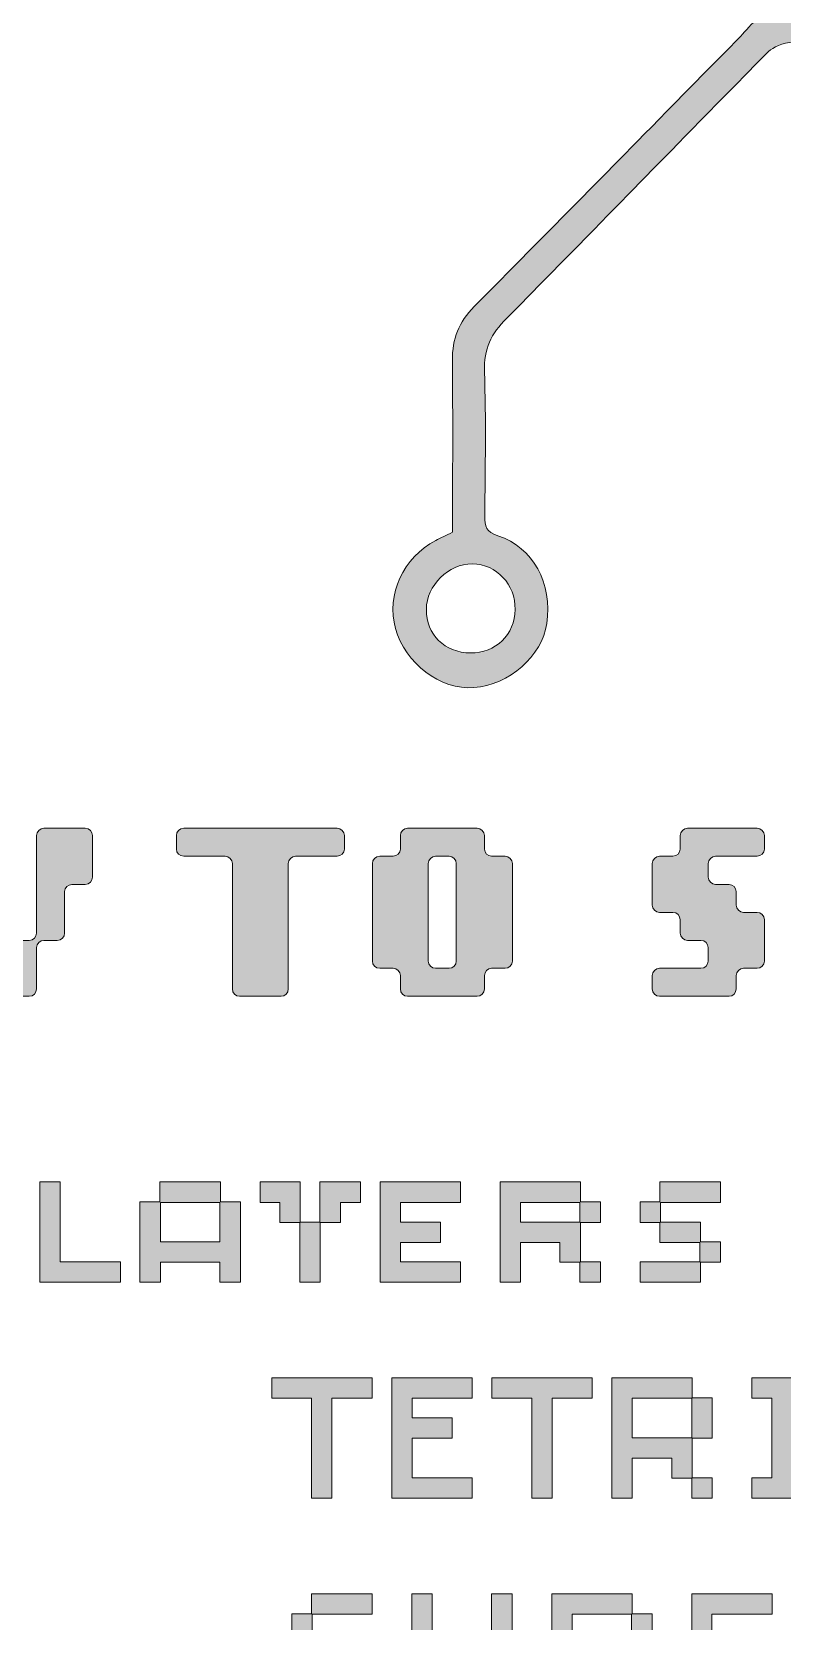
# Model space of a CAD drawing. Header units: millimetres. Extents: x -101 to 399, y -179 to 389.
# Drawn here: x -36.1 to -6.7, y 165 to 227.4 of the extents above; entities that cross this region are included whole.
import ezdxf

# ---------------------------------------------------------------- set-up
doc = ezdxf.new("R2010")
doc.units = ezdxf.units.MM
doc.header["$MEASUREMENT"] = 0
doc.layers.add('Layer 2', color=7, linetype='Continuous')

# ---------------------------------------------------------------- blocks, each defined once
blk = doc.blocks.new('block 343')
at = {"layer": 'Layer 2', "true_color": 0xffffff}
h = blk.add_hatch(color=7, dxfattribs=at)
h.dxf.hatch_style = 2
edge = h.paths.add_edge_path()
edge.add_spline(control_points=[(-41.447, 189.836), (-41.447, 189.836), (-41.447, 191.456), (-41.447, 191.456), (-41.447, 191.614), (-41.575, 191.742), (-41.733, 191.742), (-41.733, 191.742), (-42.257, 191.742), (-42.257, 191.742), (-42.415, 191.742), (-42.543, 191.881), (-42.543, 192.029), (-42.543, 192.029), (-42.543, 193.659), (-42.543, 193.659), (-42.543, 193.807), (-42.672, 193.935), (-42.83, 193.935), (-42.83, 193.935), (-43.353, 193.935), (-43.353, 193.935), (-43.511, 193.935), (-43.64, 194.073), (-43.64, 194.222), (-43.64, 194.222), (-43.64, 195.851), (-43.64, 195.851), (-43.64, 196), (-43.511, 196.138), (-43.353, 196.138), (-43.353, 196.138), (-40.637, 196.138), (-40.637, 196.138), (-40.479, 196.138), (-40.351, 196), (-40.351, 195.851), (-40.351, 195.851), (-40.351, 192.029), (-40.351, 192.029), (-40.351, 191.881), (-40.212, 191.742), (-40.064, 191.742), (-40.064, 191.742), (-39.531, 191.742), (-39.531, 191.742), (-39.382, 191.742), (-39.254, 191.881), (-39.254, 192.029), (-39.254, 192.029), (-39.254, 195.851), (-39.254, 195.851), (-39.254, 196), (-39.116, 196.138), (-38.967, 196.138), (-38.967, 196.138), (-37.338, 196.138), (-37.338, 196.138), (-37.19, 196.138), (-37.051, 196), (-37.051, 195.851), (-37.051, 195.851), (-37.051, 192.029), (-37.051, 192.029), (-37.051, 191.881), (-36.923, 191.742), (-36.765, 191.742), (-36.765, 191.742), (-36.241, 191.742), (-36.241, 191.742), (-36.093, 191.742), (-35.955, 191.881), (-35.955, 192.029), (-35.955, 192.029), (-35.955, 195.851), (-35.955, 195.851), (-35.955, 196), (-35.826, 196.138), (-35.668, 196.138), (-35.668, 196.138), (-34.048, 196.138), (-34.048, 196.138), (-33.89, 196.138), (-33.762, 196), (-33.762, 195.851), (-33.762, 195.851), (-33.762, 194.222), (-33.762, 194.222), (-33.762, 194.073), (-33.89, 193.935), (-34.048, 193.935), (-34.048, 193.935), (-34.572, 193.935), (-34.572, 193.935), (-34.73, 193.935), (-34.858, 193.807), (-34.858, 193.659), (-34.858, 193.659), (-34.858, 192.029), (-34.858, 192.029), (-34.858, 191.881), (-34.987, 191.742), (-35.145, 191.742), (-35.145, 191.742), (-35.668, 191.742), (-35.668, 191.742), (-35.826, 191.742), (-35.955, 191.614), (-35.955, 191.456), (-35.955, 191.456), (-35.955, 189.836), (-35.955, 189.836), (-35.955, 189.678), (-36.093, 189.549), (-36.241, 189.549), (-36.241, 189.549), (-37.871, 189.549), (-37.871, 189.549), (-38.019, 189.549), (-38.148, 189.678), (-38.148, 189.836), (-38.148, 189.836), (-38.148, 191.456), (-38.148, 191.456), (-38.148, 191.614), (-38.286, 191.742), (-38.434, 191.742), (-38.434, 191.742), (-38.967, 191.742), (-38.967, 191.742), (-39.116, 191.742), (-39.254, 191.614), (-39.254, 191.456), (-39.254, 191.456), (-39.254, 189.836), (-39.254, 189.836), (-39.254, 189.678), (-39.382, 189.549), (-39.531, 189.549), (-39.531, 189.549), (-41.16, 189.549), (-41.16, 189.549), (-41.309, 189.549), (-41.447, 189.678), (-41.447, 189.836)], knot_values=[0, 0, 0, 0, 1, 1, 1, 2, 2, 2, 3, 3, 3, 4, 4, 4, 5, 5, 5, 6, 6, 6, 7, 7, 7, 8, 8, 8, 9, 9, 9, 10, 10, 10, 11, 11, 11, 12, 12, 12, 13, 13, 13, 14, 14, 14, 15, 15, 15, 16, 16, 16, 17, 17, 17, 18, 18, 18, 19, 19, 19, 20, 20, 20, 21, 21, 21, 22, 22, 22, 23, 23, 23, 24, 24, 24, 25, 25, 25, 26, 26, 26, 27, 27, 27, 28, 28, 28, 29, 29, 29, 30, 30, 30, 31, 31, 31, 32, 32, 32, 33, 33, 33, 34, 34, 34, 35, 35, 35, 36, 36, 36, 37, 37, 37, 38, 38, 38, 39, 39, 39, 40, 40, 40, 41, 41, 41, 42, 42, 42, 43, 43, 43, 44, 44, 44, 45, 45, 45, 46, 46, 46, 47, 47, 47, 48, 48, 48, 48], degree=3, periodic=1)
h = blk.add_hatch(color=7, dxfattribs=at)
h.dxf.hatch_style = 2
edge = h.paths.add_edge_path()
edge.add_spline(control_points=[(-28.28, 189.836), (-28.28, 189.836), (-28.28, 194.755), (-28.28, 194.755), (-28.28, 194.903), (-28.408, 195.041), (-28.566, 195.041), (-28.566, 195.041), (-30.186, 195.041), (-30.186, 195.041), (-30.344, 195.041), (-30.473, 195.17), (-30.473, 195.318), (-30.473, 195.318), (-30.473, 195.851), (-30.473, 195.851), (-30.473, 196), (-30.344, 196.138), (-30.186, 196.138), (-30.186, 196.138), (-24.171, 196.138), (-24.171, 196.138), (-24.023, 196.138), (-23.884, 196), (-23.884, 195.851), (-23.884, 195.851), (-23.884, 195.318), (-23.884, 195.318), (-23.884, 195.17), (-24.023, 195.041), (-24.171, 195.041), (-24.171, 195.041), (-25.8, 195.041), (-25.8, 195.041), (-25.949, 195.041), (-26.087, 194.903), (-26.087, 194.755), (-26.087, 194.755), (-26.087, 189.836), (-26.087, 189.836), (-26.087, 189.678), (-26.215, 189.549), (-26.364, 189.549), (-26.364, 189.549), (-27.993, 189.549), (-27.993, 189.549), (-28.142, 189.549), (-28.28, 189.678), (-28.28, 189.836)], knot_values=[0, 0, 0, 0, 1, 1, 1, 2, 2, 2, 3, 3, 3, 4, 4, 4, 5, 5, 5, 6, 6, 6, 7, 7, 7, 8, 8, 8, 9, 9, 9, 10, 10, 10, 11, 11, 11, 12, 12, 12, 13, 13, 13, 14, 14, 14, 15, 15, 15, 16, 16, 16, 16], degree=3, periodic=1)
h = blk.add_hatch(color=7, dxfattribs=at)
h.dxf.hatch_style = 2
edge = h.paths.add_edge_path()
edge.add_spline(control_points=[(-21.692, 189.836), (-21.692, 189.836), (-21.692, 190.359), (-21.692, 190.359), (-21.692, 190.518), (-21.82, 190.646), (-21.978, 190.646), (-21.978, 190.646), (-22.501, 190.646), (-22.501, 190.646), (-22.659, 190.646), (-22.788, 190.774), (-22.788, 190.932), (-22.788, 190.932), (-22.788, 194.755), (-22.788, 194.755), (-22.788, 194.903), (-22.659, 195.041), (-22.501, 195.041), (-22.501, 195.041), (-21.978, 195.041), (-21.978, 195.041), (-21.82, 195.041), (-21.692, 195.17), (-21.692, 195.318), (-21.692, 195.318), (-21.692, 195.851), (-21.692, 195.851), (-21.692, 196), (-21.553, 196.138), (-21.405, 196.138), (-21.405, 196.138), (-18.679, 196.138), (-18.679, 196.138), (-18.531, 196.138), (-18.392, 196), (-18.392, 195.851), (-18.392, 195.851), (-18.392, 195.318), (-18.392, 195.318), (-18.392, 195.17), (-18.264, 195.041), (-18.116, 195.041), (-18.116, 195.041), (-17.582, 195.041), (-17.582, 195.041), (-17.434, 195.041), (-17.296, 194.903), (-17.296, 194.755), (-17.296, 194.755), (-17.296, 190.932), (-17.296, 190.932), (-17.296, 190.774), (-17.434, 190.646), (-17.582, 190.646), (-17.582, 190.646), (-18.116, 190.646), (-18.116, 190.646), (-18.264, 190.646), (-18.392, 190.518), (-18.392, 190.359), (-18.392, 190.359), (-18.392, 189.836), (-18.392, 189.836), (-18.392, 189.678), (-18.531, 189.549), (-18.679, 189.549), (-18.679, 189.549), (-21.405, 189.549), (-21.405, 189.549), (-21.553, 189.549), (-21.692, 189.678), (-21.692, 189.836)], knot_values=[0, 0, 0, 0, 1, 1, 1, 2, 2, 2, 3, 3, 3, 4, 4, 4, 5, 5, 5, 6, 6, 6, 7, 7, 7, 8, 8, 8, 9, 9, 9, 10, 10, 10, 11, 11, 11, 12, 12, 12, 13, 13, 13, 14, 14, 14, 15, 15, 15, 16, 16, 16, 17, 17, 17, 18, 18, 18, 19, 19, 19, 20, 20, 20, 21, 21, 21, 22, 22, 22, 23, 23, 23, 24, 24, 24, 24], degree=3, periodic=1)
edge = h.paths.add_edge_path()
edge.add_spline(control_points=[(-19.775, 190.646), (-19.627, 190.646), (-19.499, 190.774), (-19.499, 190.932), (-19.499, 190.932), (-19.499, 194.755), (-19.499, 194.755), (-19.499, 194.903), (-19.627, 195.041), (-19.775, 195.041), (-19.775, 195.041), (-20.309, 195.041), (-20.309, 195.041), (-20.457, 195.041), (-20.595, 194.903), (-20.595, 194.755), (-20.595, 194.755), (-20.595, 190.932), (-20.595, 190.932), (-20.595, 190.774), (-20.457, 190.646), (-20.309, 190.646), (-20.309, 190.646), (-19.775, 190.646), (-19.775, 190.646)], knot_values=[0, 0, 0, 0, 1, 1, 1, 2, 2, 2, 3, 3, 3, 4, 4, 4, 5, 5, 5, 6, 6, 6, 7, 7, 7, 8, 8, 8, 8], degree=3, periodic=1)
h = blk.add_hatch(color=7, dxfattribs=at)
h.dxf.hatch_style = 2
edge = h.paths.add_edge_path()
edge.add_spline(control_points=[(-11.814, 189.836), (-11.814, 189.836), (-11.814, 190.359), (-11.814, 190.359), (-11.814, 190.518), (-11.685, 190.646), (-11.527, 190.646), (-11.527, 190.646), (-9.907, 190.646), (-9.907, 190.646), (-9.749, 190.646), (-9.621, 190.774), (-9.621, 190.932), (-9.621, 190.932), (-9.621, 191.456), (-9.621, 191.456), (-9.621, 191.614), (-9.749, 191.742), (-9.907, 191.742), (-9.907, 191.742), (-10.431, 191.742), (-10.431, 191.742), (-10.579, 191.742), (-10.717, 191.881), (-10.717, 192.029), (-10.717, 192.029), (-10.717, 192.552), (-10.717, 192.552), (-10.717, 192.71), (-10.846, 192.839), (-11.004, 192.839), (-11.004, 192.839), (-11.527, 192.839), (-11.527, 192.839), (-11.685, 192.839), (-11.814, 192.977), (-11.814, 193.125), (-11.814, 193.125), (-11.814, 194.755), (-11.814, 194.755), (-11.814, 194.903), (-11.685, 195.041), (-11.527, 195.041), (-11.527, 195.041), (-11.004, 195.041), (-11.004, 195.041), (-10.846, 195.041), (-10.717, 195.17), (-10.717, 195.318), (-10.717, 195.318), (-10.717, 195.851), (-10.717, 195.851), (-10.717, 196), (-10.579, 196.138), (-10.431, 196.138), (-10.431, 196.138), (-7.705, 196.138), (-7.705, 196.138), (-7.556, 196.138), (-7.418, 196), (-7.418, 195.851), (-7.418, 195.851), (-7.418, 195.318), (-7.418, 195.318), (-7.418, 195.17), (-7.556, 195.041), (-7.705, 195.041), (-7.705, 195.041), (-9.334, 195.041), (-9.334, 195.041), (-9.483, 195.041), (-9.621, 194.903), (-9.621, 194.755), (-9.621, 194.755), (-9.621, 194.222), (-9.621, 194.222), (-9.621, 194.073), (-9.483, 193.935), (-9.334, 193.935), (-9.334, 193.935), (-8.801, 193.935), (-8.801, 193.935), (-8.653, 193.935), (-8.524, 193.807), (-8.524, 193.659), (-8.524, 193.659), (-8.524, 193.125), (-8.524, 193.125), (-8.524, 192.977), (-8.386, 192.839), (-8.238, 192.839), (-8.238, 192.839), (-7.705, 192.839), (-7.705, 192.839), (-7.556, 192.839), (-7.418, 192.71), (-7.418, 192.552), (-7.418, 192.552), (-7.418, 190.932), (-7.418, 190.932), (-7.418, 190.774), (-7.556, 190.646), (-7.705, 190.646), (-7.705, 190.646), (-8.238, 190.646), (-8.238, 190.646), (-8.386, 190.646), (-8.524, 190.518), (-8.524, 190.359), (-8.524, 190.359), (-8.524, 189.836), (-8.524, 189.836), (-8.524, 189.678), (-8.653, 189.549), (-8.801, 189.549), (-8.801, 189.549), (-11.527, 189.549), (-11.527, 189.549), (-11.685, 189.549), (-11.814, 189.678), (-11.814, 189.836)], knot_values=[0, 0, 0, 0, 1, 1, 1, 2, 2, 2, 3, 3, 3, 4, 4, 4, 5, 5, 5, 6, 6, 6, 7, 7, 7, 8, 8, 8, 9, 9, 9, 10, 10, 10, 11, 11, 11, 12, 12, 12, 13, 13, 13, 14, 14, 14, 15, 15, 15, 16, 16, 16, 17, 17, 17, 18, 18, 18, 19, 19, 19, 20, 20, 20, 21, 21, 21, 22, 22, 22, 23, 23, 23, 24, 24, 24, 25, 25, 25, 26, 26, 26, 27, 27, 27, 28, 28, 28, 29, 29, 29, 30, 30, 30, 31, 31, 31, 32, 32, 32, 33, 33, 33, 34, 34, 34, 35, 35, 35, 36, 36, 36, 37, 37, 37, 38, 38, 38, 39, 39, 39, 40, 40, 40, 40], degree=3, periodic=1)
at = {"layer": 'Layer 2', "lineweight": 0}
for points, knots in [([(-41.447, 189.836), (-41.447, 189.836), (-41.447, 191.456), (-41.447, 191.456), (-41.447, 191.614), (-41.575, 191.742), (-41.733, 191.742), (-41.733, 191.742), (-42.257, 191.742), (-42.257, 191.742), (-42.415, 191.742), (-42.543, 191.881), (-42.543, 192.029), (-42.543, 192.029), (-42.543, 193.659), (-42.543, 193.659), (-42.543, 193.807), (-42.672, 193.935), (-42.83, 193.935), (-42.83, 193.935), (-43.353, 193.935), (-43.353, 193.935), (-43.511, 193.935), (-43.64, 194.073), (-43.64, 194.222), (-43.64, 194.222), (-43.64, 195.851), (-43.64, 195.851), (-43.64, 196), (-43.511, 196.138), (-43.353, 196.138), (-43.353, 196.138), (-40.637, 196.138), (-40.637, 196.138), (-40.479, 196.138), (-40.351, 196), (-40.351, 195.851), (-40.351, 195.851), (-40.351, 192.029), (-40.351, 192.029), (-40.351, 191.881), (-40.212, 191.742), (-40.064, 191.742), (-40.064, 191.742), (-39.531, 191.742), (-39.531, 191.742), (-39.382, 191.742), (-39.254, 191.881), (-39.254, 192.029), (-39.254, 192.029), (-39.254, 195.851), (-39.254, 195.851), (-39.254, 196), (-39.116, 196.138), (-38.967, 196.138), (-38.967, 196.138), (-37.338, 196.138), (-37.338, 196.138), (-37.19, 196.138), (-37.051, 196), (-37.051, 195.851), (-37.051, 195.851), (-37.051, 192.029), (-37.051, 192.029), (-37.051, 191.881), (-36.923, 191.742), (-36.765, 191.742), (-36.765, 191.742), (-36.241, 191.742), (-36.241, 191.742), (-36.093, 191.742), (-35.955, 191.881), (-35.955, 192.029), (-35.955, 192.029), (-35.955, 195.851), (-35.955, 195.851), (-35.955, 196), (-35.826, 196.138), (-35.668, 196.138), (-35.668, 196.138), (-34.048, 196.138), (-34.048, 196.138), (-33.89, 196.138), (-33.762, 196), (-33.762, 195.851), (-33.762, 195.851), (-33.762, 194.222), (-33.762, 194.222), (-33.762, 194.073), (-33.89, 193.935), (-34.048, 193.935), (-34.048, 193.935), (-34.572, 193.935), (-34.572, 193.935), (-34.73, 193.935), (-34.858, 193.807), (-34.858, 193.659), (-34.858, 193.659), (-34.858, 192.029), (-34.858, 192.029), (-34.858, 191.881), (-34.987, 191.742), (-35.145, 191.742), (-35.145, 191.742), (-35.668, 191.742), (-35.668, 191.742), (-35.826, 191.742), (-35.955, 191.614), (-35.955, 191.456), (-35.955, 191.456), (-35.955, 189.836), (-35.955, 189.836), (-35.955, 189.678), (-36.093, 189.549), (-36.241, 189.549), (-36.241, 189.549), (-37.871, 189.549), (-37.871, 189.549), (-38.019, 189.549), (-38.148, 189.678), (-38.148, 189.836), (-38.148, 189.836), (-38.148, 191.456), (-38.148, 191.456), (-38.148, 191.614), (-38.286, 191.742), (-38.434, 191.742), (-38.434, 191.742), (-38.967, 191.742), (-38.967, 191.742), (-39.116, 191.742), (-39.254, 191.614), (-39.254, 191.456), (-39.254, 191.456), (-39.254, 189.836), (-39.254, 189.836), (-39.254, 189.678), (-39.382, 189.549), (-39.531, 189.549), (-39.531, 189.549), (-41.16, 189.549), (-41.16, 189.549), (-41.309, 189.549), (-41.447, 189.678), (-41.447, 189.836)], [0, 0, 0, 0, 1, 1, 1, 2, 2, 2, 3, 3, 3, 4, 4, 4, 5, 5, 5, 6, 6, 6, 7, 7, 7, 8, 8, 8, 9, 9, 9, 10, 10, 10, 11, 11, 11, 12, 12, 12, 13, 13, 13, 14, 14, 14, 15, 15, 15, 16, 16, 16, 17, 17, 17, 18, 18, 18, 19, 19, 19, 20, 20, 20, 21, 21, 21, 22, 22, 22, 23, 23, 23, 24, 24, 24, 25, 25, 25, 26, 26, 26, 27, 27, 27, 28, 28, 28, 29, 29, 29, 30, 30, 30, 31, 31, 31, 32, 32, 32, 33, 33, 33, 34, 34, 34, 35, 35, 35, 36, 36, 36, 37, 37, 37, 38, 38, 38, 39, 39, 39, 40, 40, 40, 41, 41, 41, 42, 42, 42, 43, 43, 43, 44, 44, 44, 45, 45, 45, 46, 46, 46, 47, 47, 47, 48, 48, 48, 48]), ([(-28.28, 189.836), (-28.28, 189.836), (-28.28, 194.755), (-28.28, 194.755), (-28.28, 194.903), (-28.408, 195.041), (-28.566, 195.041), (-28.566, 195.041), (-30.186, 195.041), (-30.186, 195.041), (-30.344, 195.041), (-30.473, 195.17), (-30.473, 195.318), (-30.473, 195.318), (-30.473, 195.851), (-30.473, 195.851), (-30.473, 196), (-30.344, 196.138), (-30.186, 196.138), (-30.186, 196.138), (-24.171, 196.138), (-24.171, 196.138), (-24.023, 196.138), (-23.884, 196), (-23.884, 195.851), (-23.884, 195.851), (-23.884, 195.318), (-23.884, 195.318), (-23.884, 195.17), (-24.023, 195.041), (-24.171, 195.041), (-24.171, 195.041), (-25.8, 195.041), (-25.8, 195.041), (-25.949, 195.041), (-26.087, 194.903), (-26.087, 194.755), (-26.087, 194.755), (-26.087, 189.836), (-26.087, 189.836), (-26.087, 189.678), (-26.215, 189.549), (-26.364, 189.549), (-26.364, 189.549), (-27.993, 189.549), (-27.993, 189.549), (-28.142, 189.549), (-28.28, 189.678), (-28.28, 189.836)], [0, 0, 0, 0, 1, 1, 1, 2, 2, 2, 3, 3, 3, 4, 4, 4, 5, 5, 5, 6, 6, 6, 7, 7, 7, 8, 8, 8, 9, 9, 9, 10, 10, 10, 11, 11, 11, 12, 12, 12, 13, 13, 13, 14, 14, 14, 15, 15, 15, 16, 16, 16, 16]), ([(-21.692, 189.836), (-21.692, 189.836), (-21.692, 190.359), (-21.692, 190.359), (-21.692, 190.518), (-21.82, 190.646), (-21.978, 190.646), (-21.978, 190.646), (-22.501, 190.646), (-22.501, 190.646), (-22.659, 190.646), (-22.788, 190.774), (-22.788, 190.932), (-22.788, 190.932), (-22.788, 194.755), (-22.788, 194.755), (-22.788, 194.903), (-22.659, 195.041), (-22.501, 195.041), (-22.501, 195.041), (-21.978, 195.041), (-21.978, 195.041), (-21.82, 195.041), (-21.692, 195.17), (-21.692, 195.318), (-21.692, 195.318), (-21.692, 195.851), (-21.692, 195.851), (-21.692, 196), (-21.553, 196.138), (-21.405, 196.138), (-21.405, 196.138), (-18.679, 196.138), (-18.679, 196.138), (-18.531, 196.138), (-18.392, 196), (-18.392, 195.851), (-18.392, 195.851), (-18.392, 195.318), (-18.392, 195.318), (-18.392, 195.17), (-18.264, 195.041), (-18.116, 195.041), (-18.116, 195.041), (-17.582, 195.041), (-17.582, 195.041), (-17.434, 195.041), (-17.296, 194.903), (-17.296, 194.755), (-17.296, 194.755), (-17.296, 190.932), (-17.296, 190.932), (-17.296, 190.774), (-17.434, 190.646), (-17.582, 190.646), (-17.582, 190.646), (-18.116, 190.646), (-18.116, 190.646), (-18.264, 190.646), (-18.392, 190.518), (-18.392, 190.359), (-18.392, 190.359), (-18.392, 189.836), (-18.392, 189.836), (-18.392, 189.678), (-18.531, 189.549), (-18.679, 189.549), (-18.679, 189.549), (-21.405, 189.549), (-21.405, 189.549), (-21.553, 189.549), (-21.692, 189.678), (-21.692, 189.836)], [0, 0, 0, 0, 1, 1, 1, 2, 2, 2, 3, 3, 3, 4, 4, 4, 5, 5, 5, 6, 6, 6, 7, 7, 7, 8, 8, 8, 9, 9, 9, 10, 10, 10, 11, 11, 11, 12, 12, 12, 13, 13, 13, 14, 14, 14, 15, 15, 15, 16, 16, 16, 17, 17, 17, 18, 18, 18, 19, 19, 19, 20, 20, 20, 21, 21, 21, 22, 22, 22, 23, 23, 23, 24, 24, 24, 24]), ([(-11.814, 189.836), (-11.814, 189.836), (-11.814, 190.359), (-11.814, 190.359), (-11.814, 190.518), (-11.685, 190.646), (-11.527, 190.646), (-11.527, 190.646), (-9.907, 190.646), (-9.907, 190.646), (-9.749, 190.646), (-9.621, 190.774), (-9.621, 190.932), (-9.621, 190.932), (-9.621, 191.456), (-9.621, 191.456), (-9.621, 191.614), (-9.749, 191.742), (-9.907, 191.742), (-9.907, 191.742), (-10.431, 191.742), (-10.431, 191.742), (-10.579, 191.742), (-10.717, 191.881), (-10.717, 192.029), (-10.717, 192.029), (-10.717, 192.552), (-10.717, 192.552), (-10.717, 192.71), (-10.846, 192.839), (-11.004, 192.839), (-11.004, 192.839), (-11.527, 192.839), (-11.527, 192.839), (-11.685, 192.839), (-11.814, 192.977), (-11.814, 193.125), (-11.814, 193.125), (-11.814, 194.755), (-11.814, 194.755), (-11.814, 194.903), (-11.685, 195.041), (-11.527, 195.041), (-11.527, 195.041), (-11.004, 195.041), (-11.004, 195.041), (-10.846, 195.041), (-10.717, 195.17), (-10.717, 195.318), (-10.717, 195.318), (-10.717, 195.851), (-10.717, 195.851), (-10.717, 196), (-10.579, 196.138), (-10.431, 196.138), (-10.431, 196.138), (-7.705, 196.138), (-7.705, 196.138), (-7.556, 196.138), (-7.418, 196), (-7.418, 195.851), (-7.418, 195.851), (-7.418, 195.318), (-7.418, 195.318), (-7.418, 195.17), (-7.556, 195.041), (-7.705, 195.041), (-7.705, 195.041), (-9.334, 195.041), (-9.334, 195.041), (-9.483, 195.041), (-9.621, 194.903), (-9.621, 194.755), (-9.621, 194.755), (-9.621, 194.222), (-9.621, 194.222), (-9.621, 194.073), (-9.483, 193.935), (-9.334, 193.935), (-9.334, 193.935), (-8.801, 193.935), (-8.801, 193.935), (-8.653, 193.935), (-8.524, 193.807), (-8.524, 193.659), (-8.524, 193.659), (-8.524, 193.125), (-8.524, 193.125), (-8.524, 192.977), (-8.386, 192.839), (-8.238, 192.839), (-8.238, 192.839), (-7.705, 192.839), (-7.705, 192.839), (-7.556, 192.839), (-7.418, 192.71), (-7.418, 192.552), (-7.418, 192.552), (-7.418, 190.932), (-7.418, 190.932), (-7.418, 190.774), (-7.556, 190.646), (-7.705, 190.646), (-7.705, 190.646), (-8.238, 190.646), (-8.238, 190.646), (-8.386, 190.646), (-8.524, 190.518), (-8.524, 190.359), (-8.524, 190.359), (-8.524, 189.836), (-8.524, 189.836), (-8.524, 189.678), (-8.653, 189.549), (-8.801, 189.549), (-8.801, 189.549), (-11.527, 189.549), (-11.527, 189.549), (-11.685, 189.549), (-11.814, 189.678), (-11.814, 189.836)], [0, 0, 0, 0, 1, 1, 1, 2, 2, 2, 3, 3, 3, 4, 4, 4, 5, 5, 5, 6, 6, 6, 7, 7, 7, 8, 8, 8, 9, 9, 9, 10, 10, 10, 11, 11, 11, 12, 12, 12, 13, 13, 13, 14, 14, 14, 15, 15, 15, 16, 16, 16, 17, 17, 17, 18, 18, 18, 19, 19, 19, 20, 20, 20, 21, 21, 21, 22, 22, 22, 23, 23, 23, 24, 24, 24, 25, 25, 25, 26, 26, 26, 27, 27, 27, 28, 28, 28, 29, 29, 29, 30, 30, 30, 31, 31, 31, 32, 32, 32, 33, 33, 33, 34, 34, 34, 35, 35, 35, 36, 36, 36, 37, 37, 37, 38, 38, 38, 39, 39, 39, 40, 40, 40, 40]), ([(-19.775, 190.646), (-19.627, 190.646), (-19.499, 190.774), (-19.499, 190.932), (-19.499, 190.932), (-19.499, 194.755), (-19.499, 194.755), (-19.499, 194.903), (-19.627, 195.041), (-19.775, 195.041), (-19.775, 195.041), (-20.309, 195.041), (-20.309, 195.041), (-20.457, 195.041), (-20.595, 194.903), (-20.595, 194.755), (-20.595, 194.755), (-20.595, 190.932), (-20.595, 190.932), (-20.595, 190.774), (-20.457, 190.646), (-20.309, 190.646), (-20.309, 190.646), (-19.775, 190.646), (-19.775, 190.646)], [0, 0, 0, 0, 1, 1, 1, 2, 2, 2, 3, 3, 3, 4, 4, 4, 5, 5, 5, 6, 6, 6, 7, 7, 7, 8, 8, 8, 8])]:
    blk.add_open_spline(points, degree=3, knots=knots, dxfattribs=at)
blk = doc.blocks.new('block 346')
at = {"layer": 'Layer 2', "true_color": 0xffffff}
h = blk.add_hatch(color=7, dxfattribs=at)
h.dxf.hatch_style = 2
h.paths.add_polyline_path([(-35.824, 178.333), (-35.824, 182.271), (-35.026, 182.271), (-35.026, 179.131), (-32.669, 179.131), (-32.669, 178.333)])
h = blk.add_hatch(color=7, dxfattribs=at)
h.dxf.hatch_style = 2
h.paths.add_polyline_path([(-28.767, 178.333), (-28.767, 179.117), (-31.103, 179.117), (-31.103, 178.333), (-31.901, 178.333), (-31.901, 181.488), (-31.117, 181.488), (-31.117, 182.271), (-28.746, 182.271), (-28.746, 181.488), (-27.963, 181.488), (-27.963, 178.333)])
h.paths.add_polyline_path([(-28.767, 181.467), (-31.103, 181.467), (-31.103, 179.914), (-28.767, 179.914)])
h = blk.add_hatch(color=7, dxfattribs=at)
h.dxf.hatch_style = 2
h.paths.add_polyline_path([(-24.04, 181.467), (-24.04, 180.684), (-24.831, 180.684), (-24.831, 178.333), (-25.628, 178.333), (-25.628, 180.684), (-26.411, 180.684), (-26.411, 181.467), (-27.195, 181.467), (-27.195, 182.271), (-25.614, 182.271), (-25.614, 180.698), (-24.845, 180.698), (-24.845, 182.271), (-23.257, 182.271), (-23.257, 181.467)])
h = blk.add_hatch(color=7, dxfattribs=at)
h.dxf.hatch_style = 2
h.paths.add_polyline_path([(-22.489, 178.333), (-22.489, 182.271), (-19.334, 182.271), (-19.334, 181.467), (-21.691, 181.467), (-21.691, 180.698), (-20.117, 180.698), (-20.117, 179.9), (-21.691, 179.9), (-21.691, 179.131), (-19.334, 179.131), (-19.334, 178.333)])
h = blk.add_hatch(color=7, dxfattribs=at)
h.dxf.hatch_style = 2
h.paths.add_polyline_path([(-14.649, 178.333), (-14.649, 179.117), (-15.433, 179.117), (-15.433, 179.9), (-16.985, 179.9), (-16.985, 178.333), (-17.783, 178.333), (-17.783, 182.271), (-14.628, 182.271), (-14.628, 181.488), (-13.845, 181.488), (-13.845, 180.684), (-14.628, 180.684), (-14.628, 179.131), (-13.845, 179.131), (-13.845, 178.333)])
h.paths.add_polyline_path([(-14.649, 181.467), (-16.985, 181.467), (-16.985, 180.698), (-14.649, 180.698)])
h = blk.add_hatch(color=7, dxfattribs=at)
h.dxf.hatch_style = 2
h.paths.add_polyline_path([(-9.922, 179.117), (-9.922, 178.333), (-12.293, 178.333), (-12.293, 179.131), (-9.943, 179.131), (-9.943, 179.9), (-11.51, 179.9), (-11.51, 180.684), (-12.293, 180.684), (-12.293, 181.488), (-11.51, 181.488), (-11.51, 182.271), (-9.139, 182.271), (-9.139, 181.467), (-11.496, 181.467), (-11.496, 180.698), (-9.922, 180.698), (-9.922, 179.914), (-9.139, 179.914), (-9.139, 179.117)])
h = blk.add_hatch(color=7, dxfattribs=at)
h.dxf.hatch_style = 2
h.paths.add_polyline_path([(-24.372, 173.784), (-24.372, 169.867), (-25.17, 169.867), (-25.17, 173.784), (-26.736, 173.784), (-26.736, 174.588), (-22.798, 174.588), (-22.798, 173.784)])
h = blk.add_hatch(color=7, dxfattribs=at)
h.dxf.hatch_style = 2
h.paths.add_polyline_path([(-22.03, 169.867), (-22.03, 174.588), (-18.876, 174.588), (-18.876, 173.784), (-21.233, 173.784), (-21.233, 173.021), (-19.659, 173.021), (-19.659, 172.217), (-21.233, 172.217), (-21.233, 170.664), (-18.876, 170.664), (-18.876, 169.867)])
h = blk.add_hatch(color=7, dxfattribs=at)
h.dxf.hatch_style = 2
h.paths.add_polyline_path([(-15.743, 173.784), (-15.743, 169.867), (-16.541, 169.867), (-16.541, 173.784), (-18.107, 173.784), (-18.107, 174.588), (-14.17, 174.588), (-14.17, 173.784)])
h = blk.add_hatch(color=7, dxfattribs=at)
h.dxf.hatch_style = 2
h.paths.add_polyline_path([(-10.268, 169.867), (-10.268, 170.65), (-11.051, 170.65), (-11.051, 171.433), (-12.604, 171.433), (-12.604, 169.867), (-13.401, 169.867), (-13.401, 174.588), (-10.247, 174.588), (-10.247, 173.805), (-9.463, 173.805), (-9.463, 172.217), (-10.247, 172.217), (-10.247, 170.664), (-9.463, 170.664), (-9.463, 169.867)])
h.paths.add_polyline_path([(-10.268, 173.784), (-12.604, 173.784), (-12.604, 172.231), (-10.268, 172.231)])
h = blk.add_hatch(color=7, dxfattribs=at)
h.dxf.hatch_style = 2
h.paths.add_polyline_path([(-7.912, 169.867), (-7.912, 170.664), (-7.129, 170.664), (-7.129, 173.784), (-7.912, 173.784), (-7.912, 174.588), (-5.541, 174.588), (-5.541, 173.784), (-6.331, 173.784), (-6.331, 170.664), (-5.541, 170.664), (-5.541, 169.867)])
h = blk.add_hatch(color=7, dxfattribs=at)
h.dxf.hatch_style = 2
h.paths.add_polyline_path([(-23.582, 162.184), (-23.582, 161.4), (-25.953, 161.4), (-25.953, 162.198), (-23.603, 162.198), (-23.603, 163.75), (-25.17, 163.75), (-25.17, 164.533), (-25.953, 164.533), (-25.953, 165.338), (-25.17, 165.338), (-25.17, 166.121), (-22.798, 166.121), (-22.798, 165.317), (-25.155, 165.317), (-25.155, 164.555), (-23.582, 164.555), (-23.582, 163.764), (-22.798, 163.764), (-22.798, 162.184)])
h = blk.add_hatch(color=7, dxfattribs=at)
h.dxf.hatch_style = 2
h.paths.add_polyline_path([(-18.092, 162.184), (-18.092, 161.4), (-20.464, 161.4), (-20.464, 162.184), (-21.247, 162.184), (-21.247, 166.121), (-20.449, 166.121), (-20.449, 162.198), (-18.113, 162.198), (-18.113, 166.121), (-17.309, 166.121), (-17.309, 162.184)])
h = blk.add_hatch(color=7, dxfattribs=at)
h.dxf.hatch_style = 2
h.paths.add_polyline_path([(-12.603, 163.75), (-12.603, 162.967), (-14.96, 162.967), (-14.96, 161.4), (-15.758, 161.4), (-15.758, 166.121), (-12.603, 166.121), (-12.603, 165.338), (-11.82, 165.338), (-11.82, 163.75)])
h.paths.add_polyline_path([(-12.624, 165.317), (-14.96, 165.317), (-14.96, 163.764), (-12.624, 163.764)])
h = blk.add_hatch(color=7, dxfattribs=at)
h.dxf.hatch_style = 2
h.paths.add_polyline_path([(-10.268, 161.4), (-10.268, 166.121), (-7.114, 166.121), (-7.114, 165.317), (-9.471, 165.317), (-9.471, 164.555), (-7.897, 164.555), (-7.897, 163.75), (-9.471, 163.75), (-9.471, 162.198), (-7.114, 162.198), (-7.114, 161.4)])
at = {"layer": 'Layer 2', "lineweight": 0}
for points in [[(-35.824, 178.333), (-35.824, 182.271), (-35.026, 182.271), (-35.026, 179.131), (-32.669, 179.131), (-32.669, 178.333), (-35.824, 178.333)], [(-28.767, 178.333), (-28.767, 179.117), (-31.103, 179.117), (-31.103, 178.333), (-31.901, 178.333), (-31.901, 181.488), (-31.117, 181.488), (-31.117, 182.271), (-28.746, 182.271), (-28.746, 181.488), (-27.963, 181.488), (-27.963, 178.333), (-28.767, 178.333)], [(-24.04, 181.467), (-24.04, 180.684), (-24.831, 180.684), (-24.831, 178.333), (-25.628, 178.333), (-25.628, 180.684), (-26.411, 180.684), (-26.411, 181.467), (-27.195, 181.467), (-27.195, 182.271), (-25.614, 182.271), (-25.614, 180.698), (-24.845, 180.698), (-24.845, 182.271), (-23.257, 182.271), (-23.257, 181.467), (-24.04, 181.467)], [(-22.489, 178.333), (-22.489, 182.271), (-19.334, 182.271), (-19.334, 181.467), (-21.691, 181.467), (-21.691, 180.698), (-20.117, 180.698), (-20.117, 179.9), (-21.691, 179.9), (-21.691, 179.131), (-19.334, 179.131), (-19.334, 178.333), (-22.489, 178.333)], [(-14.649, 178.333), (-14.649, 179.117), (-15.433, 179.117), (-15.433, 179.9), (-16.985, 179.9), (-16.985, 178.333), (-17.783, 178.333), (-17.783, 182.271), (-14.628, 182.271), (-14.628, 181.488), (-13.845, 181.488), (-13.845, 180.684), (-14.628, 180.684), (-14.628, 179.131), (-13.845, 179.131), (-13.845, 178.333), (-14.649, 178.333)], [(-9.922, 179.117), (-9.922, 178.333), (-12.293, 178.333), (-12.293, 179.131), (-9.943, 179.131), (-9.943, 179.9), (-11.51, 179.9), (-11.51, 180.684), (-12.293, 180.684), (-12.293, 181.488), (-11.51, 181.488), (-11.51, 182.271), (-9.139, 182.271), (-9.139, 181.467), (-11.496, 181.467), (-11.496, 180.698), (-9.922, 180.698), (-9.922, 179.914), (-9.139, 179.914), (-9.139, 179.117), (-9.922, 179.117)], [(-28.767, 181.467), (-31.103, 181.467), (-31.103, 179.914), (-28.767, 179.914), (-28.767, 181.467)], [(-14.649, 181.467), (-16.985, 181.467), (-16.985, 180.698), (-14.649, 180.698), (-14.649, 181.467)], [(-24.372, 173.784), (-24.372, 169.867), (-25.17, 169.867), (-25.17, 173.784), (-26.736, 173.784), (-26.736, 174.588), (-22.798, 174.588), (-22.798, 173.784), (-24.372, 173.784)], [(-22.03, 169.867), (-22.03, 174.588), (-18.876, 174.588), (-18.876, 173.784), (-21.233, 173.784), (-21.233, 173.021), (-19.659, 173.021), (-19.659, 172.217), (-21.233, 172.217), (-21.233, 170.664), (-18.876, 170.664), (-18.876, 169.867), (-22.03, 169.867)], [(-15.743, 173.784), (-15.743, 169.867), (-16.541, 169.867), (-16.541, 173.784), (-18.107, 173.784), (-18.107, 174.588), (-14.17, 174.588), (-14.17, 173.784), (-15.743, 173.784)], [(-10.268, 169.867), (-10.268, 170.65), (-11.051, 170.65), (-11.051, 171.433), (-12.604, 171.433), (-12.604, 169.867), (-13.401, 169.867), (-13.401, 174.588), (-10.247, 174.588), (-10.247, 173.805), (-9.463, 173.805), (-9.463, 172.217), (-10.247, 172.217), (-10.247, 170.664), (-9.463, 170.664), (-9.463, 169.867), (-10.268, 169.867)], [(-7.912, 169.867), (-7.912, 170.664), (-7.129, 170.664), (-7.129, 173.784), (-7.912, 173.784), (-7.912, 174.588), (-5.541, 174.588), (-5.541, 173.784), (-6.331, 173.784), (-6.331, 170.664), (-5.541, 170.664), (-5.541, 169.867), (-7.912, 169.867)], [(-10.268, 173.784), (-12.604, 173.784), (-12.604, 172.231), (-10.268, 172.231), (-10.268, 173.784)], [(-23.582, 162.184), (-23.582, 161.4), (-25.953, 161.4), (-25.953, 162.198), (-23.603, 162.198), (-23.603, 163.75), (-25.17, 163.75), (-25.17, 164.533), (-25.953, 164.533), (-25.953, 165.338), (-25.17, 165.338), (-25.17, 166.121), (-22.798, 166.121), (-22.798, 165.317), (-25.155, 165.317), (-25.155, 164.555), (-23.582, 164.555), (-23.582, 163.764), (-22.798, 163.764), (-22.798, 162.184), (-23.582, 162.184)], [(-18.092, 162.184), (-18.092, 161.4), (-20.464, 161.4), (-20.464, 162.184), (-21.247, 162.184), (-21.247, 166.121), (-20.449, 166.121), (-20.449, 162.198), (-18.113, 162.198), (-18.113, 166.121), (-17.309, 166.121), (-17.309, 162.184), (-18.092, 162.184)], [(-12.603, 163.75), (-12.603, 162.967), (-14.96, 162.967), (-14.96, 161.4), (-15.758, 161.4), (-15.758, 166.121), (-12.603, 166.121), (-12.603, 165.338), (-11.82, 165.338), (-11.82, 163.75), (-12.603, 163.75)], [(-10.268, 161.4), (-10.268, 166.121), (-7.114, 166.121), (-7.114, 165.317), (-9.471, 165.317), (-9.471, 164.555), (-7.897, 164.555), (-7.897, 163.75), (-9.471, 163.75), (-9.471, 162.198), (-7.114, 162.198), (-7.114, 161.4), (-10.268, 161.4)], [(-12.624, 165.317), (-14.96, 165.317), (-14.96, 163.764), (-12.624, 163.764), (-12.624, 165.317)]]:
    blk.add_lwpolyline(points, dxfattribs=at)

msp = doc.modelspace()

# ---------------------------------------------------------------- hatches: boundary and pattern name
at = {"layer": 'Layer 2', "true_color": 0xffffff}
h = msp.add_hatch(color=7, dxfattribs=at)
h.dxf.hatch_style = 2
edge = h.paths.add_edge_path()
edge.add_spline(control_points=[(87.083, 270.961), (86.734, 271.352), (86.194, 271.049), (86.194, 271.049), (84.619, 269.488), (76.937, 261.83), (68.545, 253.46), (68.469, 253.653), (68.333, 253.795), (68.333, 253.795), (65.508, 256.582), (52.165, 269.942), (49.311, 272.705), (48.573, 273.417), (48.274, 274.169), (48.277, 275.192), (48.288, 280.215), (48.231, 284.082), (48.207, 289.106), (48.207, 289.106), (48.041, 289.698), (47.519, 289.67), (46.997, 289.642), (46.93, 288.922), (46.93, 288.922), (46.968, 284.35), (47.025, 279.52), (47.035, 274.948), (47.035, 273.735), (47.438, 272.814), (48.33, 271.953), (51.251, 269.135), (64.633, 255.689), (67.508, 252.825), (67.508, 252.825), (67.618, 252.743), (67.775, 252.691), (57.379, 242.322), (46.155, 231.119), (44.225, 229.182), (43.502, 228.458), (42.761, 228.137), (41.735, 228.155), (37.766, 228.219), (-5.714, 228.231), (-6.663, 228.233), (-7.611, 228.235), (-8.022, 227.524), (-8.42, 227.12), (-13.795, 221.668), (-13.36, 222.083), (-18.798, 216.596), (-19.406, 215.979), (-19.658, 215.33), (-19.651, 214.49), (-19.63, 212.239), (-19.644, 209.985), (-19.644, 207.745), (-19.892, 207.628), (-20.106, 207.53), (-20.305, 207.417), (-21.581, 206.764), (-22.249, 205.296), (-21.882, 203.97), (-21.501, 202.598), (-20.12, 201.557), (-18.805, 201.652), (-17.431, 201.751), (-16.127, 202.898), (-15.949, 204.164), (-15.728, 205.741), (-16.477, 207.156), (-17.865, 207.607), (-18.326, 207.759), (-18.382, 207.974), (-18.379, 208.38), (-18.365, 210.271), (-18.326, 212.162), (-18.393, 214.049), (-18.428, 214.927), (-18.123, 215.534), (-17.529, 216.134), (-12.267, 221.45), (-12.271, 221.522), (-7.252, 226.599), (-7.076, 226.747), (-6.733, 226.966), (-6.269, 226.965), (-5.521, 226.965), (37.844, 226.994), (41.901, 226.924), (43.139, 226.903), (44.074, 227.27), (44.934, 228.127), (48.173, 231.351), (83.711, 266.809), (86.97, 270.015), (86.97, 270.015), (87.432, 270.569), (87.083, 270.961)], knot_values=[0, 0, 0, 0, 1, 1, 1, 2, 2, 2, 3, 3, 3, 4, 4, 4, 5, 5, 5, 6, 6, 6, 7, 7, 7, 8, 8, 8, 9, 9, 9, 10, 10, 10, 11, 11, 11, 12, 12, 12, 13, 13, 13, 14, 14, 14, 15, 15, 15, 16, 16, 16, 17, 17, 17, 18, 18, 18, 19, 19, 19, 20, 20, 20, 21, 21, 21, 22, 22, 22, 23, 23, 23, 24, 24, 24, 25, 25, 25, 26, 26, 26, 27, 27, 27, 28, 28, 28, 29, 29, 29, 30, 30, 30, 31, 31, 31, 32, 32, 32, 33, 33, 33, 33], degree=3, periodic=1)
edge = h.paths.add_edge_path()
edge.add_spline(control_points=[(-17.19, 204.714), (-17.204, 203.734), (-17.952, 203.003), (-18.941, 203.014), (-19.955, 203.021), (-20.679, 203.737), (-20.672, 204.721), (-20.669, 205.66), (-19.798, 206.517), (-18.868, 206.503), (-17.914, 206.489), (-17.179, 205.706), (-17.19, 204.714)], knot_values=[0, 0, 0, 0, 1, 1, 1, 2, 2, 2, 3, 3, 3, 4, 4, 4, 4], degree=3, periodic=1)

# ---------------------------------------------------------------- linework, layer by layer
at = {"layer": 'Layer 2', "lineweight": 0}
for points, knots in [([(87.083, 270.961), (86.734, 271.352), (86.194, 271.049), (86.194, 271.049), (84.619, 269.488), (76.937, 261.83), (68.545, 253.46), (68.469, 253.653), (68.333, 253.795), (68.333, 253.795), (65.508, 256.582), (52.165, 269.942), (49.311, 272.705), (48.573, 273.417), (48.274, 274.169), (48.277, 275.192), (48.288, 280.215), (48.231, 284.082), (48.207, 289.106), (48.207, 289.106), (48.041, 289.698), (47.519, 289.67), (46.997, 289.642), (46.93, 288.922), (46.93, 288.922), (46.968, 284.35), (47.025, 279.52), (47.035, 274.948), (47.035, 273.735), (47.438, 272.814), (48.33, 271.953), (51.251, 269.135), (64.633, 255.689), (67.508, 252.825), (67.508, 252.825), (67.618, 252.743), (67.775, 252.691), (57.379, 242.322), (46.155, 231.119), (44.225, 229.182), (43.502, 228.458), (42.761, 228.137), (41.735, 228.155), (37.766, 228.219), (-5.714, 228.231), (-6.663, 228.233), (-7.611, 228.235), (-8.022, 227.524), (-8.42, 227.12), (-13.795, 221.668), (-13.36, 222.083), (-18.798, 216.596), (-19.406, 215.979), (-19.658, 215.33), (-19.651, 214.49), (-19.63, 212.239), (-19.644, 209.985), (-19.644, 207.745), (-19.892, 207.628), (-20.106, 207.53), (-20.305, 207.417), (-21.581, 206.764), (-22.249, 205.296), (-21.882, 203.97), (-21.501, 202.598), (-20.12, 201.557), (-18.805, 201.652), (-17.431, 201.751), (-16.127, 202.898), (-15.949, 204.164), (-15.728, 205.741), (-16.477, 207.156), (-17.865, 207.607), (-18.326, 207.759), (-18.382, 207.974), (-18.379, 208.38), (-18.365, 210.271), (-18.326, 212.162), (-18.393, 214.049), (-18.428, 214.927), (-18.123, 215.534), (-17.529, 216.134), (-12.267, 221.45), (-12.271, 221.522), (-7.252, 226.599), (-7.076, 226.747), (-6.733, 226.966), (-6.269, 226.965), (-5.521, 226.965), (37.844, 226.994), (41.901, 226.924), (43.139, 226.903), (44.074, 227.27), (44.934, 228.127), (48.173, 231.351), (83.711, 266.809), (86.97, 270.015), (86.97, 270.015), (87.432, 270.569), (87.083, 270.961)], [0, 0, 0, 0, 1, 1, 1, 2, 2, 2, 3, 3, 3, 4, 4, 4, 5, 5, 5, 6, 6, 6, 7, 7, 7, 8, 8, 8, 9, 9, 9, 10, 10, 10, 11, 11, 11, 12, 12, 12, 13, 13, 13, 14, 14, 14, 15, 15, 15, 16, 16, 16, 17, 17, 17, 18, 18, 18, 19, 19, 19, 20, 20, 20, 21, 21, 21, 22, 22, 22, 23, 23, 23, 24, 24, 24, 25, 25, 25, 26, 26, 26, 27, 27, 27, 28, 28, 28, 29, 29, 29, 30, 30, 30, 31, 31, 31, 32, 32, 32, 33, 33, 33, 33]), ([(-17.19, 204.714), (-17.204, 203.734), (-17.952, 203.003), (-18.941, 203.014), (-19.955, 203.021), (-20.679, 203.737), (-20.672, 204.721), (-20.669, 205.66), (-19.798, 206.517), (-18.868, 206.503), (-17.914, 206.489), (-17.179, 205.706), (-17.19, 204.714)], [0, 0, 0, 0, 1, 1, 1, 2, 2, 2, 3, 3, 3, 4, 4, 4, 4])]:
    msp.add_open_spline(points, degree=3, knots=knots, dxfattribs=at)

# ---------------------------------------------------------------- block references
at = {"layer": 'Layer 2'}
for name in ['block 343', 'block 346']:
    msp.add_blockref(name, (0, 0), dxfattribs=at)

doc.saveas('drawing.dxf')
